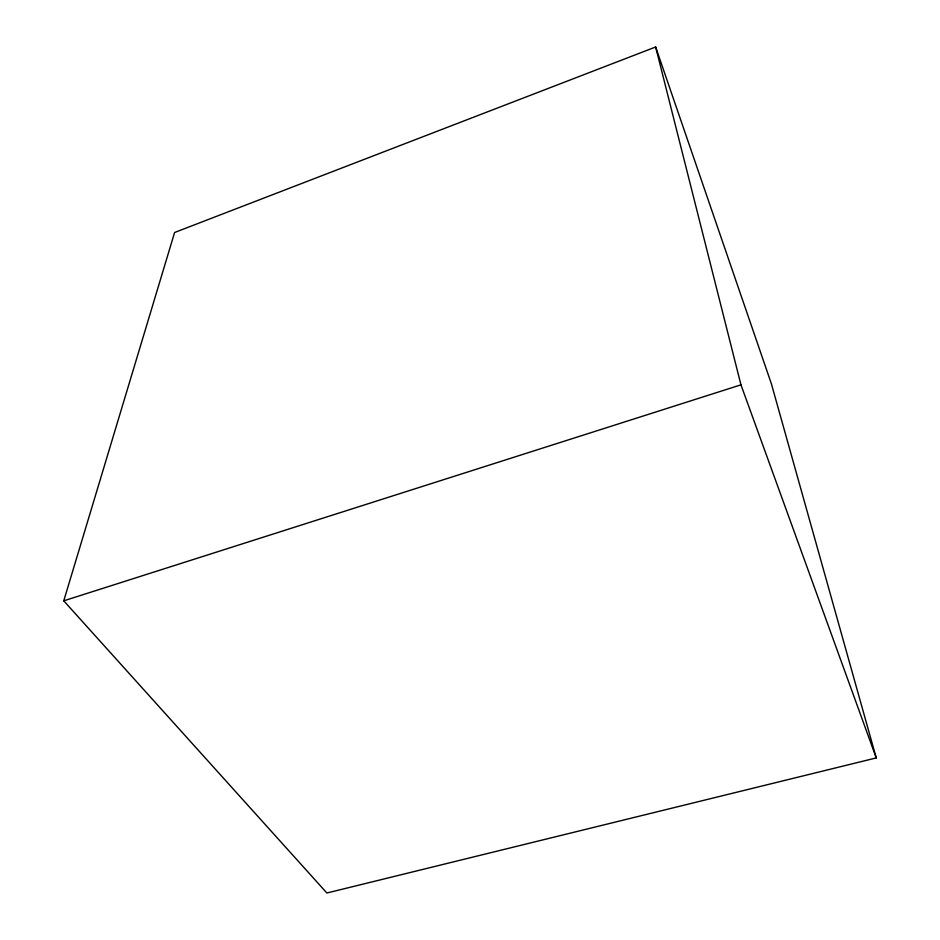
<?xml version="1.0" encoding="UTF-8"?>
<svg xmlns="http://www.w3.org/2000/svg" width="940" height="940" viewBox="0 0 940 940"><rect width="100%" height="100%" fill="white"/><g stroke="black" fill="none" stroke-linecap="round" stroke-linejoin="round"><path stroke-width="1.41" d="M63.755 600.824L174.605 232.497L655.65 47L771.399 383.849L876.245 757.922L326.885 893L63.755 600.824L740.955 384.836L655.65 47M740.955 384.836L876.245 757.922"/></g></svg>
